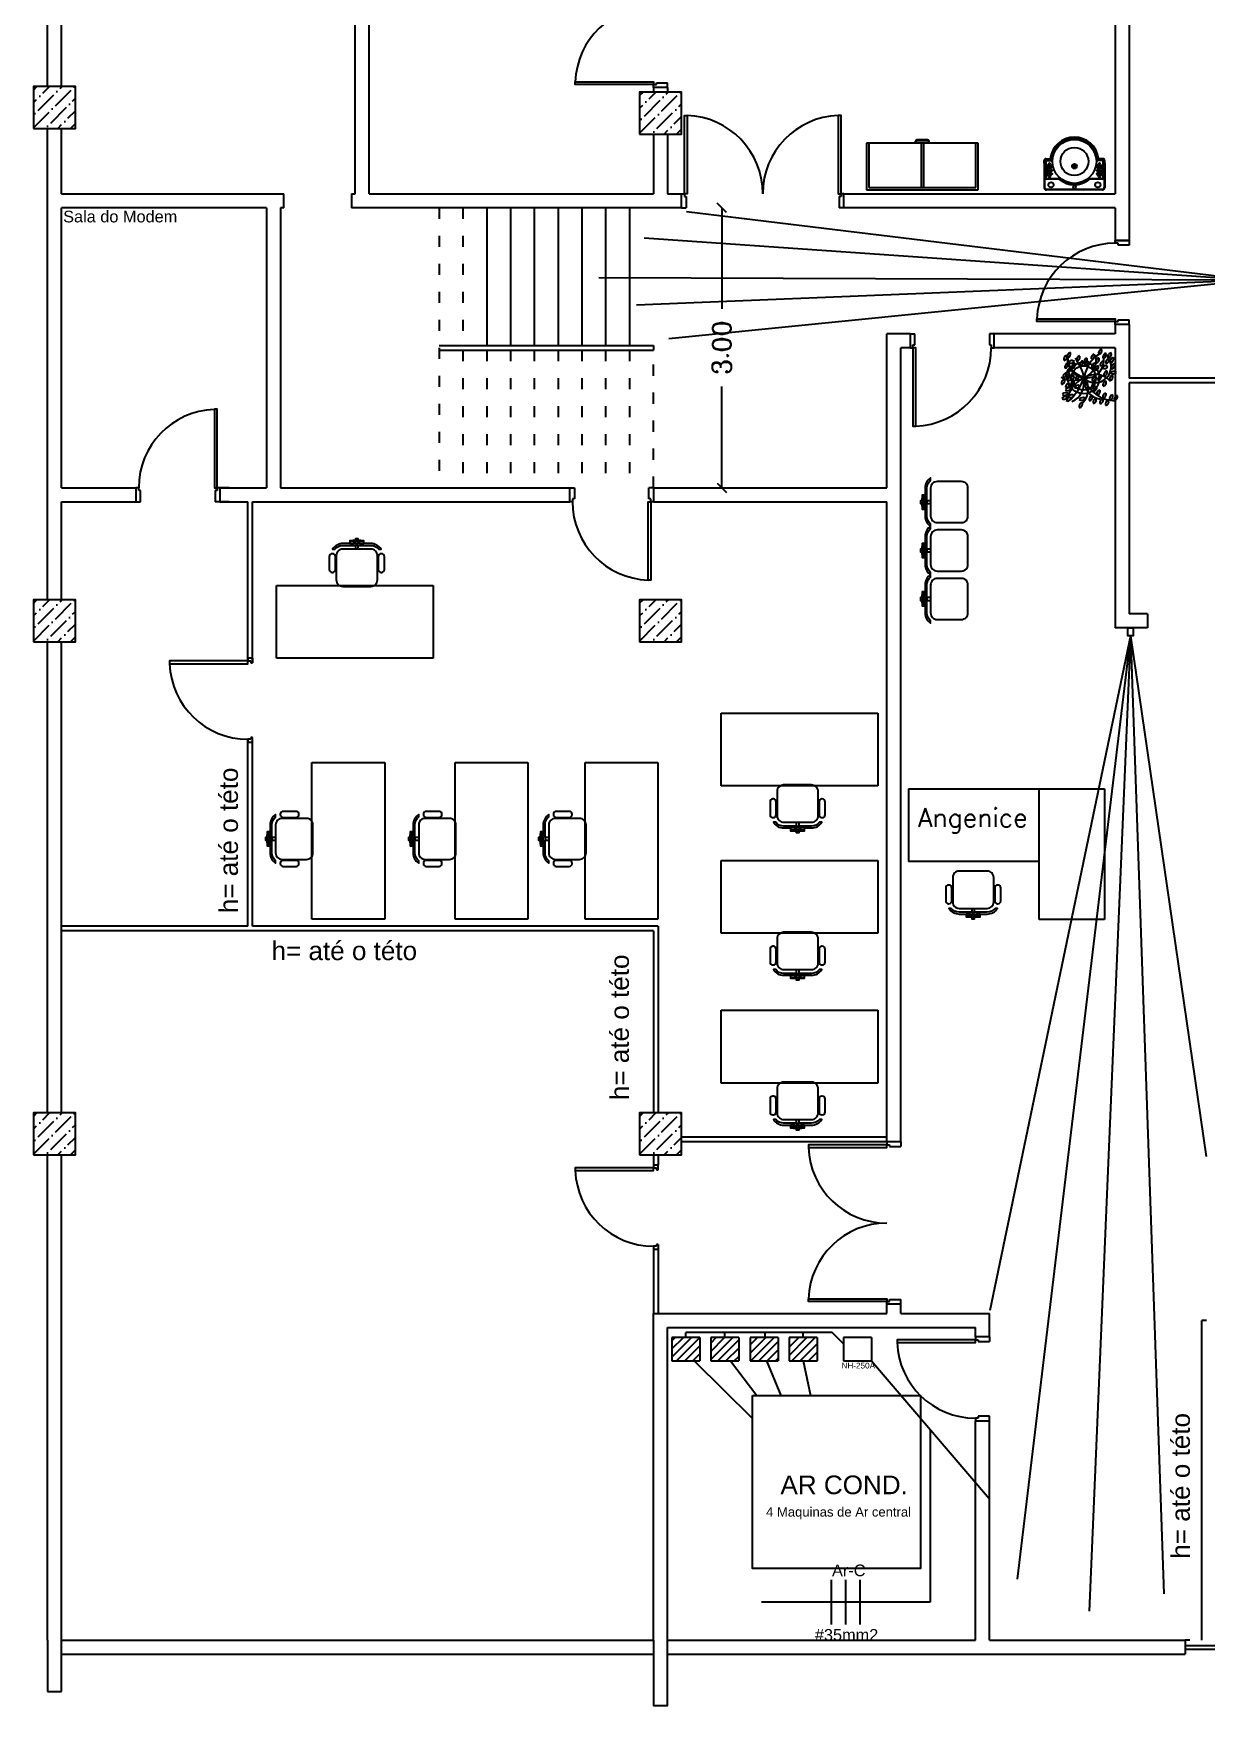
# Model space of a CAD drawing. Extents: x 97.2 to 178.4, y 268.6 to 301.5.
# Drawn here: x 158.03 to 170.61, y 272.59 to 290.51 of the extents above; entities that cross this region are included whole.
import ezdxf

# ---------------------------------------------------------------- set-up
doc = ezdxf.new("R2010")
doc.units = 0
doc.header["$MEASUREMENT"] = 0
doc.linetypes.add('ACAD_ISO03W100', pattern=[30, 12, -18])
doc.layers.get('0').update_dxf_attribs({"linetype": 'CONTINUOUS'})
doc.layers.get('DEFPOINTS').update_dxf_attribs({"linetype": 'CONTINUOUS'})
for name, color, linetype in [('APBAN', 7, 'CONTINUOUS'), ('APBAN-I', 251, 'CONTINUOUS'), ('AR-CENTRAL', 7, 'CONTINUOUS'), ('COTA', 4, 'CONTINUOUS'), ('COTAS', 8, 'CONTINUOUS'), ('DIVISORIA', 1, 'CONTINUOUS'), ('DIVISÓRIA', 1, 'CONTINUOUS'), ('FORMATO', 7, 'CONTINUOUS'), ('JANELA-ESQUADRIAS', 11, 'CONTINUOUS'), ('LOGO5', 5, 'CONTINUOUS'), ('MOBIL', 7, 'CONTINUOUS'), ('MOBIL-I', 251, 'CONTINUOUS'), ('PAREDE', 7, 'CONTINUOUS'), ('PAREDE-ALVENARIA', 7, 'CONTINUOUS'), ('PILAR', 5, 'CONTINUOUS'), ('PISO', 251, 'CONTINUOUS'), ('PISO-NOVO', 8, 'CONTINUOUS'), ('PISOS', 9, 'CONTINUOUS'), ('TEXTO', 8, 'CONTINUOUS'), ('TXTAMBIENTE', 143, 'CONTINUOUS')]:
    doc.layers.add(name, color=color, linetype=linetype)
doc.styles.add('80CL', font='SIMPLEX', dxfattribs={"bigfont": 'SIMP'})
doc.styles.add('ROMANC', font='romanc')
doc.styles.get("Standard").update_dxf_attribs({"font": 'arial.ttf'})
doc.dimstyles.get("Standard").update_dxf_attribs({"dimscale": 0, "dimtxt": 0.12, "dimasz": 0.1, "dimexe": 0.2, "dimexo": 0.2, "dimgap": 0, "dimtad": 0, "dimzin": 5, "dimdsep": 46, "dimtxsty": 'Standard', "dimblk1": 'OBLIQUE', "dimblk2": 'OBLIQUE', "dimsah": 1, "dimcen": 0.1, "dimadec": 0, "dimazin": 0, "dimtfac": 1, "dimtmove": 0, "dimatfit": 3, "dimldrblk": 'OBLIQUE', "dimfxl": 1, "dimtolj": 1, "dimtzin": 1, "dimarcsym": 0})

# ---------------------------------------------------------------- blocks, each defined once
blk = doc.blocks.new('_OBLIQUE')
at = {"color": 0, "linetype": 'ByBlock'}
blk.add_line((-0.5, -0.5), (0.5, 0.5), dxfattribs=at)
blk = doc.blocks.new('*D143')
at = {"color": 0, "linetype": 'ByBlock'}
for p, q in [((238.789, 253.581), (238.789, 252.496)), ((238.789, 250.581), (238.789, 251.667)), ((238.557, 250.581), (238.989, 250.581))]:
    blk.add_line(p, q, dxfattribs=at)
at = {"layer": 'DEFPOINTS', "color": 0, "linetype": 'ByBlock'}
for p in [(238.357, 253.581), (238.357, 250.581), (238.789, 250.581)]:
    blk.add_point(p, dxfattribs=at)
at = {"color": 0, "linetype": 'ByBlock', "xscale": 0.1, "yscale": 0.1, "zscale": 0.1}
for p, rotation in [((238.789, 253.581), 90), ((238.789, 250.581), 270)]:
    blk.add_blockref('_OBLIQUE', p, dxfattribs=dict(at, rotation=rotation))
at = {"color": 0, "linetype": 'ByBlock', "insert": (238.789, 252.081), "char_height": 0.2, "attachment_point": 5, "rotation": 90, "style": 'ROMANC'}
blk.add_mtext('\\A1;3.00', dxfattribs=at)
blk = doc.blocks.new('CAD_SECR')
at = {"layer": 'MOBIL'}
for p, q in [((-0.03, -0.05), (-0.03, -0.03)), ((-0.015, -0.05), (-0.03, -0.05)), ((-0.015, -0.05), (-0.015, -0.03)), ((0.015, -0.05), (0.015, -0.03)), ((0.03, -0.03), (0.015, -0.03)), ((0.03, -0.05), (0.015, -0.05)), ((0.03, -0.05), (0.03, -0.03))]:
    blk.add_line(p, q, dxfattribs=at)
for points in [[(-0.015, -0.11), (-0.15, -0.11, 0.414214), (-0.22, -0.18), (-0.22, -0.44, 0.414214), (-0.15, -0.51), (0.15, -0.51, 0.414214), (0.22, -0.44), (0.22, -0.18, 0.414214), (0.15, -0.11), (0.015, -0.11), (0.015, -0.07), (0.15, -0.07, -0.223888), (0.235, -0.11), (0.26, -0.11, 0.255924), (0.15, -0.05), (0.075, -0.05), (0.075, -0.02), (0.015, -0.015), (0.015, 0), (-0.015, 0), (-0.015, -0.015), (-0.075, -0.02), (-0.075, -0.05), (-0.15, -0.05, 0.255924), (-0.26, -0.11), (-0.235, -0.11, -0.223888), (-0.15, -0.07), (-0.015, -0.07)], [(-0.26, -0.16), (-0.265, -0.16, 0.414214), (-0.295, -0.19), (-0.295, -0.33, 0.414214), (-0.265, -0.36), (-0.26, -0.36, 0.414214), (-0.23, -0.33), (-0.23, -0.19, 0.414214)], [(0.23, -0.19), (0.23, -0.33, 0.414214), (0.26, -0.36), (0.265, -0.36, 0.414214), (0.295, -0.33), (0.295, -0.19, 0.414214), (0.265, -0.16), (0.26, -0.16, 0.414214)]]:
    blk.add_lwpolyline(points, format="xyb", close=True, dxfattribs=at)
blk.add_lwpolyline([(-0.015, -0.03), (-0.03, -0.03)], dxfattribs=at)
at = {"layer": 'MOBIL-I'}
blk.add_line((0.015, -0.015), (-0.015, -0.015), dxfattribs=at)
for points in [[(-0.03, -0.03), (-0.075, -0.03)], [(0.015, -0.03), (-0.015, -0.03)], [(0.075, -0.03), (0.03, -0.03)]]:
    blk.add_lwpolyline(points, dxfattribs=at)
for points in [[(-0.075, -0.05), (-0.03, -0.05, -0.255924)], [(-0.015, -0.05), (0.015, -0.05, -0.255924)], [(0.015, -0.07), (-0.015, -0.07, 0.223888)], [(0.015, -0.11), (-0.015, -0.11, 0.414214)], [(0.03, -0.05), (0.075, -0.05, -0.255924)]]:
    blk.add_lwpolyline(points, format="xyb", dxfattribs=at)
blk = doc.blocks.new('VEGET')
at = {"layer": 'MOBIL-I', "color": 3}
for centre, radius in [((-0.007, -0.002), 0.17), ((-0.007, -0.002), 0.17), ((-0.007, -0.001), 0.13), ((-0.007, -0.001), 0.13), ((-0.005, -0.001), 0.012), ((-0.005, -0.001), 0.012)]:
    blk.add_circle(centre, radius, dxfattribs=at)
for centre, radius, start, end in [((-0.177, 0.196), 0.0447, 107.1376, 191.571), ((-0.222, 0.223), 0.0366, 272.3395, 23.3629), ((-0.145, 0.233), 0.0366, 93.3806, 204.4039), ((0.024, 0.202), 0.205, 176.9672, 261.0002), ((0.026, 0.214), 0.205, 176.9672, 261.0002), ((-0.191, 0.26), 0.0447, 288.1787, 12.6121), ((-0.133, 0.148), 0.0366, 43.8385, 154.8618), ((-0.425, -0.065), 0.425, 8.699, 39.9955), ((-0.045, 0.197), 0.0366, 93.3806, 204.4039), ((-0.077, 0.182), 0.00119, 204.4039, 288.1787), ((-0.091, 0.223), 0.0447, 288.1787, 12.6121), ((-0.013, 0.143), 0.0366, 93.3806, 204.4039), ((-0.059, 0.169), 0.0447, 288.1787, 12.6121), ((-0.078, 0.19), 0.205, 291.0544, 15.0874), ((0.117, 0.119), 0.171, 224.4793, 45.6994), ((0.02, 0.187), 0.19, 262.5928, 7.614), ((0.039, 0.167), 0.0447, 107.1376, 191.571), ((-0.006, 0.194), 0.0366, 272.3395, 23.3629), ((0.328, -0.029), 0.328, 117.331, 172.7136), ((0.119, 0.211), 0.0447, 107.1376, 191.571), ((0.074, 0.238), 0.0366, 272.3395, 23.3629), ((0.161, 0.174), 0.0366, 93.3806, 204.4039), ((0.116, 0.201), 0.0447, 288.1787, 12.6121), ((0.19, 0.268), 0.0366, 93.3806, 204.4039), ((0.144, 0.295), 0.0447, 288.1787, 12.6121), ((0.215, 0.137), 0.0447, 107.1376, 191.571), ((0.17, 0.165), 0.0366, 272.3395, 23.3629), ((0.236, 0.224), 0.0366, 93.3806, 204.4039), ((0.202, 0.179), 0.00119, 23.3629, 107.1376), ((0.19, 0.251), 0.0447, 288.1787, 12.6121), ((0.274, 0.162), 0.0447, 107.1376, 191.571), ((0.228, 0.189), 0.0366, 272.3395, 23.3629), ((0.292, 0.229), 0.0366, 93.3806, 204.4039), ((0.246, 0.255), 0.0447, 288.1787, 12.6121), ((0.261, 0.203), 0.00119, 23.3629, 107.1376), ((0.315, 0.179), 0.0366, 93.3806, 204.4039), ((0.269, 0.206), 0.0447, 288.1787, 12.6121), ((-0.119, 0.231), 0.259, 240.2296, 296.1341), ((-0.184, 0.009), 0.0447, 107.1376, 191.571), ((-0.23, 0.037), 0.0366, 272.3395, 23.3629), ((-0.165, 0.113), 0.0447, 107.1376, 191.571), ((-0.211, 0.14), 0.0366, 272.3395, 23.3629), ((-0.197, 0.051), 0.00119, 23.3629, 107.1376), ((-0.145, -0.004), 0.0447, 107.1376, 191.571), ((-0.19, 0.024), 0.0366, 272.3395, 23.3629), ((-0.141, 0.059), 0.0447, 107.1376, 191.571), ((-0.186, 0.087), 0.0366, 272.3395, 23.3629), ((-0.178, 0.154), 0.00119, 23.3629, 107.1376), ((-0.142, 0.2), 0.0447, 238.6366, 323.07), ((-0.165, 0.163), 0.00119, 154.8618, 238.6366), ((-0.157, 0.038), 0.00119, 23.3629, 107.1376), ((-0.154, 0.101), 0.00119, 23.3629, 107.1376), ((-0.101, -0.019), 0.0447, 107.1376, 191.571), ((-0.147, 0.009), 0.0366, 272.3395, 23.3629), ((-0.09, 0.109), 0.0447, 107.1376, 191.571), ((-0.135, 0.137), 0.0366, 272.3395, 23.3629), ((-0.114, 0.023), 0.00119, 23.3629, 107.1376), ((-0.103, 0.151), 0.00119, 23.3629, 107.1376), ((-0.047, -0.01), 0.0447, 107.1376, 191.571), ((-0.092, 0.018), 0.0366, 272.3395, 23.3629), ((-0.06, 0.032), 0.00119, 23.3629, 107.1376), ((-0.045, 0.128), 0.00119, 204.4039, 288.1787), ((-0.161, -0.122), 0.205, 315.1303, 39.1633), ((0.029, 0.135), 0.0366, 43.8385, 154.8618), ((0.02, 0.187), 0.0447, 238.6366, 323.07), ((-0.003, 0.15), 0.00119, 154.8618, 238.6366), ((0.123, -0.17), 0.205, 40.9195, 124.9525), ((0.117, 0.119), 0.0366, 82.9891, 194.0125), ((0.083, 0.11), 0.00119, 194.0125, 277.7872), ((0.077, 0.153), 0.0447, 277.7872, 2.2207), ((0.085, 0.104), 0.00119, 204.4039, 288.1787), ((0.13, -0.028), 0.0447, 107.1376, 191.571), ((0.085, -0.001), 0.0366, 272.3395, 23.3629), ((0.156, 0.082), 0.0447, 94.8883, 179.3217), ((0.117, 0.119), 0.0366, 260.0902, 11.1135), ((0.118, 0.013), 0.00119, 23.3629, 107.1376), ((0.129, 0.16), 0.00119, 204.4039, 288.1787), ((0.185, -0.024), 0.0447, 94.8883, 179.3217), ((0.146, 0.013), 0.0366, 260.0902, 11.1135), ((0.152, 0.125), 0.00119, 11.1135, 94.8883), ((0.181, 0.02), 0.00119, 11.1135, 94.8883), ((0.227, 0.091), 0.0366, 43.8385, 154.8618), ((0.218, 0.143), 0.0447, 238.6366, 323.07), ((0.195, 0.106), 0.00119, 154.8618, 238.6366), ((0.247, 0.035), 0.0366, 93.3806, 204.4039), ((0.214, 0.02), 0.00119, 204.4039, 288.1787), ((0.201, 0.062), 0.0447, 288.1787, 12.6121), ((0.308, -0.014), 0.0366, 93.3806, 204.4039), ((0.262, 0.013), 0.0447, 288.1787, 12.6121), ((0.283, 0.165), 0.00119, 204.4039, 288.1787), ((0.286, 0.048), 0.00119, 154.8618, 238.6366), ((0.318, 0.032), 0.0366, 43.8385, 154.8618), ((0.308, 0.085), 0.0447, 238.6366, 323.07), ((0.327, 0.111), 0.0366, 93.3806, 204.4039), ((0.295, 0.096), 0.00119, 204.4039, 288.1787), ((0.282, 0.138), 0.0447, 288.1787, 12.6121), ((-0.201, -0.06), 0.0447, 107.1376, 191.571), ((-0.247, -0.033), 0.0366, 272.3395, 23.3629), ((-0.197, -0.204), 0.0447, 60.1046, 144.538), ((-0.208, -0.152), 0.0366, 225.3065, 336.3299), ((-0.214, -0.019), 0.00119, 23.3629, 107.1376), ((-0.167, -0.152), 0.0447, 60.1046, 144.538), ((-0.178, -0.1), 0.0366, 225.3065, 336.3299), ((-0.158, -0.104), 0.0447, 94.8883, 179.3217), ((-0.197, -0.068), 0.0366, 260.0902, 11.1135), ((0.136, -0.298), 0.328, 117.331, 172.7136), ((-0.175, -0.166), 0.00119, 336.3299, 60.1046), ((-0.574, 0.192), 0.601, 311.9854, 341.223), ((-0.162, -0.061), 0.00119, 11.1135, 94.8883), ((-0.146, -0.115), 0.00119, 336.3299, 60.1046), ((-0.099, -0.075), 0.0447, 107.1376, 191.571), ((-0.145, -0.048), 0.0366, 272.3395, 23.3629), ((-0.208, -0.062), 0.205, 291.0544, 15.0874), ((-0.112, -0.034), 0.00119, 23.3629, 107.1376), ((-0.073, -0.125), 0.0447, 60.1046, 144.538), ((-0.084, -0.073), 0.0366, 225.3065, 336.3299), ((-0.052, -0.087), 0.00119, 336.3299, 60.1046), ((0.336, 0.113), 0.359, 198.5602, 269.3964), ((0.203, -0.026), 0.205, 176.9672, 261.0002), ((0.121, -0.102), 0.0447, 107.1376, 191.571), ((0.076, -0.074), 0.0366, 272.3395, 23.3629), ((0.132, -0.136), 0.0366, 82.9891, 194.0125), ((0.097, -0.145), 0.00119, 194.0125, 277.7872), ((0.091, -0.102), 0.0447, 277.7872, 2.2207), ((0.108, -0.06), 0.00119, 23.3629, 107.1376), ((0.171, -0.171), 0.0366, 93.3806, 204.4039), ((0.125, -0.144), 0.0447, 288.1787, 12.6121), ((0.234, -0.203), 0.0366, 93.3806, 204.4039), ((0.243, -0.079), 0.0447, 107.1376, 191.571), ((0.198, -0.052), 0.0366, 272.3395, 23.3629), ((0.189, -0.176), 0.0447, 288.1787, 12.6121), ((0.231, -0.038), 0.00119, 23.3629, 107.1376), ((0.276, -0.029), 0.00119, 204.4039, 288.1787), ((-0.204, -0.245), 0.0447, 60.1046, 144.538), ((-0.215, -0.194), 0.0366, 225.3065, 336.3299), ((-0.182, -0.208), 0.00119, 336.3299, 60.1046), ((-0.133, -0.228), 0.0447, 60.1046, 144.538), ((-0.144, -0.176), 0.0366, 225.3065, 336.3299), ((-0.111, -0.191), 0.00119, 336.3299, 60.1046), ((-0.012, -0.311), 0.0447, 107.1376, 191.571), ((-0.057, -0.283), 0.0366, 272.3395, 23.3629), ((-0.017, -0.257), 0.0447, 60.1046, 144.538), ((-0.028, -0.205), 0.0366, 225.3065, 336.3299), ((-0.025, -0.269), 0.00119, 23.3629, 107.1376), ((0.005, -0.219), 0.00119, 336.3299, 60.1046), ((0.096, -0.235), 0.0447, 107.1376, 191.571), ((0.051, -0.207), 0.0366, 272.3395, 23.3629), ((0.083, -0.193), 0.00119, 23.3629, 107.1376), ((0.138, -0.264), 0.0447, 107.1376, 191.571), ((0.092, -0.237), 0.0366, 272.3395, 23.3629), ((0.125, -0.223), 0.00119, 23.3629, 107.1376), ((0.138, -0.185), 0.00119, 204.4039, 288.1787), ((0.211, -0.267), 0.0447, 107.1376, 191.571), ((0.166, -0.239), 0.0366, 272.3395, 23.3629), ((0.198, -0.225), 0.00119, 23.3629, 107.1376), ((0.202, -0.217), 0.00119, 204.4039, 288.1787), ((0.27, -0.286), 0.0447, 107.1376, 191.571), ((0.225, -0.259), 0.0366, 272.3395, 23.3629), ((0.257, -0.245), 0.00119, 23.3629, 107.1376), ((0.308, -0.22), 0.0366, 93.3806, 204.4039), ((0.276, -0.234), 0.00119, 204.4039, 288.1787), ((0.262, -0.193), 0.0447, 288.1787, 12.6121), ((0.357, -0.229), 0.0366, 93.3806, 204.4039), ((0.324, -0.243), 0.00119, 204.4039, 288.1787), ((0.311, -0.202), 0.0447, 288.1787, 12.6121)]:
    blk.add_arc(centre, radius, start, end, dxfattribs=at)
blk = doc.blocks.new('PORT_080')
at = {"layer": 'JANELA-ESQUADRIAS'}
for p, q in [((0, -0.15), (0, 0)), ((0, 0), (0.03, 0)), ((0.03, 0), (0.03, -0.03)), ((0.87, -0.03), (0.87, 0)), ((0.87, 0), (0.9, 0)), ((0.9, 0), (0.9, -0.15)), ((0, -0.15), (0.05, -0.15)), ((0.03, -0.03), (0.05, -0.03)), ((0.05, -0.03), (0.05, -0.15)), ((0.85, -0.03), (0.87, -0.03)), ((0.85, -0.15), (0.85, -0.03)), ((0.9, -0.15), (0.85, -0.15))]:
    blk.add_line(p, q, dxfattribs=at)
blk.add_lwpolyline([(0.03, 0), (0.03, 0.84), (0.06, 0.84), (0.06, 0)], close=True, dxfattribs=at)
at = {"layer": 'PAREDE-ALVENARIA'}
for p, q in [((0, -0.15), (0, 0)), ((0.9, -0.15), (0.9, 0))]:
    blk.add_line(p, q, dxfattribs=at)
at = {"layer": 'PISOS'}
blk.add_arc((0.03, 0), 0.84, 360, 87.9546, dxfattribs=at)
blk = doc.blocks.new('BNC_BAN3')
at = {"layer": 'APBAN'}
for p, q in [((-0.3, 0), (0.3, 0)), ((-0.325, -0.285), (-0.325, -0.025)), ((0.325, -0.285), (0.325, -0.025)), ((-0.325, -0.285), (-0.325, -0.314)), ((-0.305, -0.334), (-0.263, -0.333)), ((0.305, -0.334), (0.263, -0.333)), ((0.325, -0.285), (0.325, -0.314))]:
    blk.add_line(p, q, dxfattribs=at)
for centre, radius, start, end in [((-0.3, -0.025), 0.025, 90, 180), ((0.3, -0.025), 0.025, 0, 90), ((-0.305, -0.314), 0.02, 180, 270.8384), ((0, -0.305), 0.26, 187.1832, 353.802), ((0.305, -0.314), 0.02, 269.1616, 0)]:
    blk.add_arc(centre, radius, start, end, dxfattribs=at)
at = {"layer": 'APBAN-I'}
for p, q in [((-0.32, -0.314), (-0.32, -0.025)), ((-0.31, -0.314), (-0.31, -0.13)), ((-0.305, -0.309), (-0.305, -0.13)), ((-0.3, -0.005), (0.3, -0.005)), ((-0.295, -0.115), (-0.17, -0.115)), ((-0.295, -0.12), (-0.168, -0.12)), ((0.161, -0.12), (0.295, -0.12)), ((0.163, -0.115), (0.295, -0.115)), ((0.305, -0.309), (0.305, -0.13)), ((0.31, -0.314), (0.31, -0.13)), ((0.32, -0.314), (0.32, -0.025)), ((-0.305, -0.319), (-0.254, -0.318)), ((-0.305, -0.329), (-0.259, -0.328)), ((-0.3, -0.314), (-0.25, -0.313)), ((0.3, -0.314), (0.25, -0.313)), ((0.305, -0.319), (0.254, -0.318)), ((0.305, -0.329), (0.259, -0.328))]:
    blk.add_line(p, q, dxfattribs=at)
for centre, radius in [((-0.292, -0.172), 0.00487), ((-0.28, -0.153), 0.00487), ((-0.251, -0.055), 0.028), ((-0.268, -0.134), 0.00487), ((-0.268, -0.172), 0.00487), ((-0.256, -0.153), 0.00487), ((-0.243, -0.172), 0.00487), ((0, -0.305), 0.235), ((0, -0.305), 0.15), ((0, -0.03), 0.0157), ((0.251, -0.055), 0.028), ((0.243, -0.172), 0.00487), ((0.256, -0.153), 0.00487), ((0.268, -0.134), 0.00487), ((0.268, -0.172), 0.00487), ((0.28, -0.153), 0.00487), ((0.292, -0.172), 0.00487), ((-0.292, -0.209), 0.00487), ((-0.292, -0.247), 0.00487), ((-0.28, -0.19), 0.00487), ((-0.28, -0.228), 0.00487), ((-0.28, -0.266), 0.00487), ((-0.268, -0.209), 0.00487), ((-0.268, -0.247), 0.00487), ((-0.268, -0.284), 0.00487), ((-0.256, -0.19), 0.00487), ((-0.256, -0.228), 0.00487), ((-0.256, -0.266), 0.00487), ((-0.243, -0.209), 0.00487), ((-0.243, -0.247), 0.00487), ((0, -0.254), 0.0252), ((0, -0.254), 0.0152), ((0, -0.254), 0.0102), ((0.243, -0.209), 0.00487), ((0.243, -0.247), 0.00487), ((0.256, -0.19), 0.00487), ((0.256, -0.228), 0.00487), ((0.256, -0.266), 0.00487), ((0.268, -0.209), 0.00487), ((0.268, -0.247), 0.00487), ((0.268, -0.284), 0.00487), ((0.28, -0.19), 0.00487), ((0.28, -0.228), 0.00487), ((0.28, -0.266), 0.00487), ((0.292, -0.209), 0.00487), ((0.292, -0.247), 0.00487)]:
    blk.add_circle(centre, radius, dxfattribs=at)
for centre, radius, start, end in [((-0.3, -0.025), 0.02, 90, 180), ((-0.295, -0.13), 0.015, 90, 180), ((-0.295, -0.13), 0.01, 90, 180), ((-0.17, -0.095), 0.02, 270, 308.9424), ((-0.168, -0.1), 0.02, 270, 309.3231), ((0, -0.305), 0.25, 49.6324, 128.9424), ((0, -0.305), 0.245, 49.2079, 129.3231), ((0.161, -0.118), 0.002, 229.2079, 270), ((0.163, -0.113), 0.002, 229.6324, 270), ((0.295, -0.13), 0.015, 0, 90), ((0.295, -0.13), 0.01, 0, 90), ((0.3, -0.025), 0.02, 0, 90), ((-0.305, -0.314), 0.015, 180, 270.8384), ((-0.305, -0.314), 0.005, 180, 270.8384), ((-0.3, -0.309), 0.005, 180, 270.8384), ((-0.263, -0.338), 0.005, 7.1832, 90.8384), ((-0.258, -0.333), 0.005, 6.198, 90.8384), ((-0.254, -0.323), 0.005, 4.0499, 90.8384), ((0, -0.305), 0.255, 186.198, 354.7969), ((0, -0.305), 0.255, 185.2031, 185.2448), ((-0.25, -0.318), 0.005, 2.967, 90.8384), ((0, -0.305), 0.25, 184.0499, 355.8294), ((0, -0.305), 0.245, 182.967, 356.9018), ((0.25, -0.318), 0.005, 89.1616, 177.033), ((0.254, -0.323), 0.005, 89.1616, 175.9501), ((0, -0.305), 0.255, 354.7552, 354.7969), ((0.258, -0.333), 0.005, 89.1616, 173.802), ((0.263, -0.338), 0.005, 89.1616, 172.8168), ((0.3, -0.309), 0.005, 269.1616, 0), ((0.305, -0.314), 0.015, 269.1616, 0), ((0.305, -0.314), 0.005, 269.1616, 0)]:
    blk.add_arc(centre, radius, start, end, dxfattribs=at)
blk = doc.blocks.new('ARMÁRIO')
at = {"layer": 'MOBIL'}
for p, q in [((0, 0), (0, -0.5)), ((1.2, 0), (0, 0)), ((1.2, -0.5), (1.2, 0)), ((0, -0.5), (1.2, -0.5)), ((0.545, -0.535), (0.655, -0.535))]:
    blk.add_line(p, q, dxfattribs=at)
at = {"layer": 'MOBIL-I'}
for p, q in [((1.175, -0.025), (0.025, -0.025)), ((0.025, -0.025), (0.025, -0.5)), ((0.588, -0.5), (0.588, -0.025)), ((0.613, -0.5), (0.613, -0.025)), ((1.175, -0.5), (1.175, -0.025)), ((0.545, -0.526), (0.655, -0.526))]:
    blk.add_line(p, q, dxfattribs=at)
for centre, start, end in [((0.545, -0.511), 180, 270), ((0.655, -0.511), 270, 0)]:
    blk.add_arc(centre, 0.015, start, end, dxfattribs=at)
at = {"layer": 'PAREDE'}
for p, q in [((0.525, -0.5), (0.525, -0.515)), ((0.675, -0.5), (0.675, -0.515))]:
    blk.add_line(p, q, dxfattribs=at)
for centre, start, end in [((0.545, -0.515), 180, 270), ((0.655, -0.515), 270, 0)]:
    blk.add_arc(centre, 0.02, start, end, dxfattribs=at)
blk = doc.blocks.new('A$C3BE83D3F')
at = {"layer": 'MOBIL-I'}
for p, q in [((0, 0), (0, 1.68)), ((0, 1.68), (0.78, 1.68)), ((0.78, 1.68), (0.78, 0)), ((0.78, 0), (0, 0))]:
    blk.add_line(p, q, dxfattribs=at)
at = {"layer": 'MOBIL-I', "rotation": 269.9999999999999}
blk.add_blockref('CAD_SECR', (1.28, 0.819), dxfattribs=at)
blk = doc.blocks.new('A$C6A08318C')
at = {"layer": 'AR-CENTRAL', "linetype": 'Continuous'}
h = blk.add_hatch(dxfattribs=at)
h.set_pattern_fill('ANSI31', color=256, scale=0.5, style=0)
h.set_pattern_definition([(45, (-192.1349, -271.43204), (-0.044194174, 0.044194174), [])])
h.paths.add_polyline_path([(7.146, 3.694), (7.146, 3.944), (6.846, 3.944), (6.846, 3.694)])
h.paths.add_polyline_path([(7.562, 3.944), (7.262, 3.944), (7.262, 3.694), (7.562, 3.694)])
h.paths.add_polyline_path([(7.986, 3.694), (7.986, 3.944), (7.686, 3.944), (7.686, 3.694)])
h.paths.add_polyline_path([(8.402, 3.694), (8.402, 3.944), (8.102, 3.944), (8.102, 3.694)])
at = {"layer": 'PILAR'}
h = blk.add_hatch(dxfattribs=at)
h.set_pattern_fill('ANSI36', color=256, scale=0.03, angle=360, style=0)
h.set_pattern_definition([(45, (-136.90419, -270.80545), (0.05051394, 0.185217782), [0.238125, -0.047625, 0, -0.047625])])
h.paths.add_polyline_path([(0, 17.35), (0, 16.9), (0.45, 16.9), (0.45, 17.35)])
h = blk.add_hatch(dxfattribs=at)
h.set_pattern_fill('ANSI36', color=256, scale=0.03, angle=360, style=0)
h.set_pattern_definition([(45, (-130.40419, -270.86516), (0.05051394, 0.185217782), [0.238125, -0.047625, 0, -0.047625])])
h.paths.add_polyline_path([(6.5, 17.29), (6.5, 16.84), (6.95, 16.84), (6.95, 17.29)])
h = blk.add_hatch(dxfattribs=at)
h.set_pattern_fill('ANSI36', color=256, scale=0.03, angle=360, style=0)
h.set_pattern_definition([(45, (-136.90419, -276.30545), (0.05051394, 0.185217782), [0.238125, -0.047625, 0, -0.047625])])
h.paths.add_polyline_path([(0, 11.85), (0, 11.4), (0.45, 11.4), (0.45, 11.85)])
h = blk.add_hatch(dxfattribs=at)
h.set_pattern_fill('ANSI36', color=256, scale=0.03, angle=360, style=0)
h.set_pattern_definition([(45, (-130.40419, -276.30545), (0.05051394, 0.185217782), [0.238125, -0.047625, 0, -0.047625])])
h.paths.add_polyline_path([(6.5, 11.85), (6.5, 11.4), (6.95, 11.4), (6.95, 11.85)])
h = blk.add_hatch(dxfattribs=at)
h.set_pattern_fill('ANSI36', color=256, scale=0.03, angle=360, style=0)
h.set_pattern_definition([(45, (-136.90419, -281.80545), (0.05051394, 0.185217782), [0.238125, -0.047625, 0, -0.047625])])
h.paths.add_polyline_path([(0, 6.35), (0, 5.9), (0.45, 5.9), (0.45, 6.35)])
h = blk.add_hatch(dxfattribs=at)
h.set_pattern_fill('ANSI36', color=256, scale=0.03, angle=360, style=0)
h.set_pattern_definition([(45, (-130.40419, -281.80545), (0.05051394, 0.185217782), [0.238125, -0.047625, 0, -0.047625])])
h.paths.add_polyline_path([(6.5, 6.35), (6.5, 5.9), (6.95, 5.9), (6.95, 6.35)])
at = {"layer": 'AR-CENTRAL'}
for p, q in [((7.146, 3.944), (6.846, 3.944)), ((6.846, 3.944), (6.846, 3.694)), ((7.146, 3.944), (7.146, 3.694)), ((7.262, 3.944), (7.262, 3.694)), ((7.562, 3.944), (7.262, 3.944)), ((7.562, 3.944), (7.562, 3.694)), ((7.686, 3.944), (7.686, 3.694)), ((7.986, 3.944), (7.686, 3.944)), ((7.986, 3.944), (7.986, 3.694)), ((8.402, 3.944), (8.102, 3.944)), ((8.102, 3.944), (8.102, 3.694)), ((8.402, 3.944), (8.402, 3.694)), ((8.685, 3.944), (8.685, 3.694)), ((8.985, 3.944), (8.685, 3.944)), ((8.985, 3.944), (8.985, 3.694)), ((6.846, 3.694), (7.146, 3.694)), ((7.262, 3.694), (7.562, 3.694)), ((7.686, 3.694), (7.986, 3.694)), ((8.102, 3.694), (8.402, 3.694)), ((8.685, 3.694), (8.985, 3.694)), ((8.985, 3.694), (10.25, 2.214)), ((9.617, 2.954), (9.617, 1.109)), ((9.617, 1.109), (7.805, 1.109))]:
    blk.add_line(p, q, dxfattribs=at)
at = {"layer": 'AR-CENTRAL', "linetype": 'Continuous'}
for p, q in [((8.563, 3.999), (6.996, 3.999)), ((6.996, 3.944), (6.996, 3.999)), ((7.412, 3.944), (7.412, 3.999)), ((7.846, 3.944), (7.846, 3.999)), ((8.252, 3.944), (8.252, 3.999)), ((8.685, 3.877), (8.563, 3.999)), ((7.084, 3.694), (7.711, 3.077)), ((7.473, 3.694), (7.755, 3.322)), ((7.86, 3.694), (8.014, 3.322)), ((8.254, 3.694), (8.331, 3.322)), ((8.559, 0.87), (8.559, 1.348)), ((8.711, 0.87), (8.711, 1.348)), ((8.864, 0.87), (8.864, 1.348))]:
    blk.add_line(p, q, dxfattribs=at)
blk.add_lwpolyline([(7.711, 3.322), (9.51, 3.322), (9.51, 1.467), (7.711, 1.467)], close=True, dxfattribs=at)
at = {"layer": 'DIVISORIA'}
for p, q in [((13.15, 14.224), (11.75, 14.224)), ((13.15, 14.174), (11.75, 14.174)), ((2.3, 11.164), (2.3, 12.9)), ((2.35, 11.174), (2.35, 12.9)), ((2.3, 8.35), (2.3, 10.354)), ((2.35, 8.35), (2.35, 10.374)), ((2.3, 8.35), (0.3, 8.35)), ((6.65, 8.3), (0.3, 8.3)), ((6.7, 8.35), (2.35, 8.35)), ((6.65, 8.3), (6.65, 6.35)), ((6.7, 8.35), (6.7, 6.35)), ((9.15, 6.09), (6.95, 6.09)), ((9.15, 6.04), (6.95, 6.04)), ((6.65, 4.892), (6.65, 4.2)), ((6.7, 4.892), (6.7, 4.2)), ((12.529, 0.7), (12.529, 4.126)), ((12.579, 4.126), (12.529, 4.126)), ((12.4, 0.7), (12.35, 0.7))]:
    blk.add_line(p, q, dxfattribs=at)
at = {"layer": 'DIVISÓRIA'}
for p, q in [((6.65, 5.9), (6.65, 5.792)), ((6.7, 5.9), (6.7, 5.792))]:
    blk.add_line(p, q, dxfattribs=at)
at = {"layer": 'FORMATO'}
for p, q in [((12.35, 0.7), (12.35, 0.55)), ((12.35, 0.645), (13.15, 0.645)), ((12.35, 0.605), (13.15, 0.605))]:
    blk.add_line(p, q, dxfattribs=at)
at = {"layer": 'JANELA-ESQUADRIAS'}
for p, q in [((6.68, 17.369), (6.68, 17.389)), ((6.68, 17.389), (6.8, 17.389)), ((6.8, 17.339), (6.8, 17.389)), ((6.65, 17.369), (6.68, 17.369)), ((6.65, 17.339), (6.65, 17.369)), ((6.8, 17.339), (6.65, 17.339)), ((6.95, 16.05), (6.95, 16.2)), ((6.95, 16.2), (6.98, 16.2)), ((6.98, 16.2), (6.98, 16.17)), ((6.98, 16.17), (7, 16.17)), ((7, 16.17), (7, 16.05)), ((8.66, 16.17), (8.64, 16.17)), ((8.64, 16.17), (8.64, 16.05)), ((8.66, 16.2), (8.66, 16.17)), ((8.69, 16.2), (8.66, 16.2)), ((8.69, 16.05), (8.69, 16.2)), ((6.95, 16.05), (7, 16.05)), ((8.69, 16.05), (8.64, 16.05)), ((9.4, 14.7), (9.45, 14.7)), ((9.4, 14.7), (9.4, 14.55)), ((9.45, 14.58), (9.45, 14.7)), ((10.3, 14.7), (10.25, 14.7)), ((10.25, 14.7), (10.25, 14.58)), ((10.3, 14.55), (10.3, 14.7)), ((9.4, 14.55), (9.43, 14.55)), ((9.43, 14.58), (9.45, 14.58)), ((9.43, 14.55), (9.43, 14.58)), ((10.25, 14.58), (10.27, 14.58)), ((10.27, 14.58), (10.27, 14.55)), ((10.27, 14.55), (10.3, 14.55)), ((1.1, 13.05), (1.1, 12.9)), ((1.13, 13.05), (1.1, 13.05)), ((1.13, 13.02), (1.13, 13.05)), ((1.15, 13.02), (1.13, 13.02)), ((1.15, 12.9), (1.15, 13.02)), ((1.97, 13.02), (1.95, 13.02)), ((1.95, 13.02), (1.95, 12.9)), ((1.97, 13.05), (1.97, 13.02)), ((2, 13.05), (1.97, 13.05)), ((2, 13.05), (2, 12.9)), ((5.75, 13.05), (5.8, 13.05)), ((5.75, 12.9), (5.75, 13.05)), ((5.8, 12.93), (5.78, 12.93)), ((5.78, 12.93), (5.78, 12.9)), ((5.8, 13.05), (5.8, 12.93)), ((6.6, 12.93), (6.6, 13.05)), ((6.65, 13.05), (6.6, 13.05)), ((6.62, 12.93), (6.6, 12.93)), ((6.62, 12.9), (6.62, 12.93)), ((6.65, 13.05), (6.65, 12.9)), ((1.1, 12.9), (1.15, 12.9)), ((2, 12.9), (1.95, 12.9)), ((5.78, 12.9), (5.75, 12.9)), ((6.65, 12.9), (6.62, 12.9)), ((2.3, 11.224), (2.3, 11.194)), ((2.35, 11.224), (2.3, 11.224)), ((2.3, 11.194), (2.33, 11.194)), ((2.33, 11.194), (2.33, 11.174)), ((2.33, 11.174), (2.35, 11.174)), ((2.35, 11.224), (2.35, 11.174)), ((2.33, 10.354), (2.3, 10.354)), ((2.3, 10.354), (2.3, 10.324)), ((2.3, 10.324), (2.35, 10.324)), ((2.33, 10.374), (2.33, 10.354)), ((2.35, 10.374), (2.33, 10.374)), ((2.35, 10.324), (2.35, 10.374)), ((9.3, 6.04), (9.15, 6.04)), ((9.15, 6.04), (9.15, 6.01)), ((9.15, 6.01), (9.18, 6.01)), ((9.18, 6.01), (9.18, 5.99)), ((9.18, 5.99), (9.3, 5.99)), ((9.3, 6.04), (9.3, 5.99)), ((6.65, 5.792), (6.65, 5.762)), ((6.7, 5.792), (6.65, 5.792)), ((6.65, 5.762), (6.68, 5.762)), ((6.68, 5.762), (6.68, 5.742)), ((6.68, 5.742), (6.7, 5.742)), ((6.7, 5.742), (6.7, 5.792)), ((6.65, 4.922), (6.65, 4.892)), ((6.68, 4.922), (6.65, 4.922)), ((6.65, 4.892), (6.7, 4.892)), ((6.7, 4.942), (6.68, 4.942)), ((6.68, 4.942), (6.68, 4.922)), ((6.7, 4.942), (6.7, 4.892)), ((9.15, 4.33), (9.18, 4.33)), ((9.15, 4.3), (9.15, 4.33)), ((9.18, 4.33), (9.18, 4.35)), ((9.18, 4.35), (9.3, 4.35)), ((9.3, 4.3), (9.3, 4.35)), ((9.3, 4.3), (9.15, 4.3)), ((10.1, 3.95), (10.1, 3.92)), ((10.25, 3.95), (10.1, 3.95)), ((10.25, 3.95), (10.25, 3.9)), ((10.1, 3.92), (10.13, 3.92)), ((10.13, 3.92), (10.13, 3.9)), ((10.13, 3.9), (10.25, 3.9)), ((10.13, 3.08), (10.1, 3.08)), ((10.1, 3.08), (10.1, 3.05)), ((10.1, 3.05), (10.25, 3.05)), ((10.13, 3.1), (10.13, 3.08)), ((10.25, 3.1), (10.13, 3.1)), ((10.25, 3.05), (10.25, 3.1))]:
    blk.add_line(p, q, dxfattribs=at)
for points in [[(6.65, 17.369), (5.81, 17.369), (5.81, 17.399), (6.65, 17.399)], [(6.98, 16.2), (6.98, 17.04), (7.01, 17.04), (7.01, 16.2)], [(8.66, 16.2), (8.66, 17.04), (8.63, 17.04), (8.63, 16.2)], [(9.43, 14.55), (9.43, 13.71), (9.46, 13.71), (9.46, 14.55)], [(1.97, 13.05), (1.97, 13.89), (1.94, 13.89), (1.94, 13.05)], [(6.62, 12.9), (6.62, 12.06), (6.59, 12.06), (6.59, 12.9)], [(2.3, 11.194), (1.46, 11.194), (1.46, 11.164), (2.3, 11.164)], [(9.15, 6.01), (8.31, 6.01), (8.31, 5.98), (9.15, 5.98)], [(6.65, 5.762), (5.81, 5.762), (5.81, 5.732), (6.65, 5.732)], [(9.15, 4.33), (8.31, 4.33), (8.31, 4.36), (9.15, 4.36)], [(10.1, 3.92), (9.26, 3.92), (9.26, 3.89), (10.1, 3.89)]]:
    blk.add_lwpolyline(points, close=True, dxfattribs=at)
at = {"layer": 'MOBIL'}
for p, q in [((9.56, 12.926), (9.54, 12.926)), ((9.54, 12.926), (9.54, 12.911)), ((9.56, 12.911), (9.54, 12.911)), ((9.56, 12.926), (9.56, 12.911)), ((9.56, 12.881), (9.54, 12.881)), ((9.56, 12.866), (9.54, 12.866)), ((9.56, 12.881), (9.56, 12.866)), ((9.56, 12.407), (9.54, 12.407)), ((9.54, 12.407), (9.54, 12.392)), ((9.56, 12.392), (9.54, 12.392)), ((9.56, 12.407), (9.56, 12.392)), ((9.56, 12.362), (9.54, 12.362)), ((9.56, 12.347), (9.54, 12.347)), ((9.56, 12.362), (9.56, 12.347)), ((9.56, 11.888), (9.54, 11.888)), ((9.54, 11.888), (9.54, 11.873)), ((9.56, 11.873), (9.54, 11.873)), ((9.56, 11.843), (9.54, 11.843)), ((9.56, 11.828), (9.54, 11.828)), ((9.56, 11.888), (9.56, 11.873)), ((9.56, 11.843), (9.56, 11.828))]:
    blk.add_line(p, q, dxfattribs=at)
for points in [[(9.62, 12.881), (9.62, 12.746, 0.414214), (9.69, 12.676), (9.95, 12.676, 0.414214), (10.02, 12.746), (10.02, 13.046, 0.414214), (9.95, 13.116), (9.69, 13.116, 0.414214), (9.62, 13.046), (9.62, 12.911), (9.58, 12.911), (9.58, 13.046, -0.223888), (9.62, 13.131), (9.62, 13.156, 0.255924), (9.56, 13.046), (9.56, 12.971), (9.53, 12.971), (9.525, 12.911), (9.51, 12.911), (9.51, 12.881), (9.525, 12.881), (9.53, 12.821), (9.56, 12.821), (9.56, 12.746, 0.255924), (9.62, 12.637), (9.62, 12.661, -0.223888), (9.58, 12.746), (9.58, 12.881)], [(9.62, 12.362), (9.62, 12.227, 0.414214), (9.69, 12.157), (9.95, 12.157, 0.414214), (10.02, 12.227), (10.02, 12.527, 0.414214), (9.95, 12.597), (9.69, 12.597, 0.414214), (9.62, 12.527), (9.62, 12.392), (9.58, 12.392), (9.58, 12.527, -0.223888), (9.62, 12.612), (9.62, 12.637, 0.255924), (9.56, 12.527), (9.56, 12.452), (9.53, 12.452), (9.525, 12.392), (9.51, 12.392), (9.51, 12.362), (9.525, 12.362), (9.53, 12.302), (9.56, 12.302), (9.56, 12.227, 0.255924), (9.62, 12.118), (9.62, 12.142, -0.223888), (9.58, 12.227), (9.58, 12.362)], [(9.62, 11.843), (9.62, 11.708, 0.414214), (9.69, 11.638), (9.95, 11.638, 0.414214), (10.02, 11.708), (10.02, 12.008, 0.414214), (9.95, 12.078), (9.69, 12.078, 0.414214), (9.62, 12.008), (9.62, 11.873), (9.58, 11.873), (9.58, 12.008, -0.223888), (9.62, 12.093), (9.62, 12.118, 0.255924), (9.56, 12.008), (9.56, 11.933), (9.53, 11.933), (9.525, 11.873), (9.51, 11.873), (9.51, 11.843), (9.525, 11.843), (9.53, 11.783), (9.56, 11.783), (9.56, 11.708, 0.255924), (9.62, 11.598), (9.62, 11.623, -0.223888), (9.58, 11.708), (9.58, 11.843)]]:
    blk.add_lwpolyline(points, format="xyb", close=True, dxfattribs=at)
for points in [[(9.54, 12.881), (9.54, 12.866)], [(9.54, 12.362), (9.54, 12.347)], [(9.54, 11.843), (9.54, 11.828)]]:
    blk.add_lwpolyline(points, dxfattribs=at)
at = {"layer": 'MOBIL-I'}
for p, q in [((9.525, 12.911), (9.525, 12.881)), ((9.525, 12.392), (9.525, 12.362)), ((9.525, 11.873), (9.525, 11.843)), ((9.383, 9.823), (11.483, 9.823)), ((9.383, 9.823), (9.383, 9.043)), ((10.783, 8.423), (10.783, 9.823)), ((11.483, 9.823), (11.483, 8.423)), ((10.783, 9.043), (9.383, 9.043)), ((11.483, 8.423), (10.783, 8.423))]:
    blk.add_line(p, q, dxfattribs=at)
for points in [[(9.54, 12.971), (9.54, 12.926)], [(9.54, 12.911), (9.54, 12.881)], [(9.54, 12.866), (9.54, 12.821)], [(9.54, 12.452), (9.54, 12.407)], [(9.54, 12.392), (9.54, 12.362)], [(9.54, 12.347), (9.54, 12.302)], [(9.54, 11.933), (9.54, 11.888)], [(9.54, 11.873), (9.54, 11.843)], [(9.54, 11.828), (9.54, 11.783)]]:
    blk.add_lwpolyline(points, dxfattribs=at)
for points in [[(9.56, 12.926), (9.56, 12.971, -0.255924)], [(9.56, 12.881), (9.56, 12.911, -0.255924)], [(9.58, 12.911), (9.58, 12.881, 0.223888)], [(9.62, 12.911), (9.62, 12.881, 0.414214)], [(9.56, 12.821), (9.56, 12.866, -0.255924)], [(9.56, 12.407), (9.56, 12.452, -0.255924)], [(9.56, 12.362), (9.56, 12.392, -0.255924)], [(9.58, 12.392), (9.58, 12.362, 0.223888)], [(9.62, 12.392), (9.62, 12.362, 0.414214)], [(9.56, 12.302), (9.56, 12.347, -0.255924)], [(9.56, 11.888), (9.56, 11.933, -0.255924)], [(9.56, 11.843), (9.56, 11.873, -0.255924)], [(9.56, 11.783), (9.56, 11.828, -0.255924)], [(9.58, 11.873), (9.58, 11.843, 0.223888)], [(9.62, 11.873), (9.62, 11.843, 0.414214)]]:
    blk.add_lwpolyline(points, format="xyb", dxfattribs=at)
at = {"layer": 'PAREDE-ALVENARIA'}
for p, q in [((0.15, 17.35), (0.15, 22.4)), ((0.3, 17.35), (0.3, 22.4)), ((3.45, 16.2), (3.45, 22.55)), ((11.6, 22.55), (11.6, 16.877)), ((11.75, 20.932), (11.75, 16.877)), ((3.6, 16.2), (3.6, 19.09)), ((6.65, 17.339), (6.65, 17.29)), ((6.8, 17.339), (6.8, 17.29)), ((0.15, 11.85), (0.15, 16.9)), ((0.3, 16.2), (0.3, 16.9)), ((11.6, 16.877), (11.6, 16.2)), ((11.75, 16.877), (11.75, 15.7)), ((6.65, 16.84), (6.65, 16.2)), ((6.8, 16.84), (6.8, 16.2)), ((0.3, 16.2), (2.685, 16.2)), ((3.41, 16.2), (3.45, 16.2)), ((3.6, 16.2), (6.65, 16.2)), ((6.8, 16.2), (6.95, 16.2)), ((8.69, 16.2), (11.6, 16.2)), ((0.3, 13.05), (0.3, 16.05)), ((2.5, 16.05), (0.3, 16.05)), ((2.5, 16.05), (2.5, 13.05)), ((2.65, 16.05), (2.65, 13.05)), ((2.685, 16.05), (2.65, 16.05)), ((6.95, 16.05), (3.41, 16.05)), ((11.6, 16.05), (8.69, 16.05)), ((11.6, 16.05), (11.6, 15.7)), ((9.15, 13.05), (9.15, 14.7)), ((9.4, 14.7), (9.15, 14.7)), ((11.6, 14.7), (10.3, 14.7)), ((11.6, 14.8), (11.6, 14.7)), ((11.75, 14.8), (11.75, 14.224)), ((4.35, 14.575), (6.65, 14.575)), ((4.35, 14.525), (6.65, 14.525)), ((6.65, 14.575), (6.65, 14.525)), ((9.3, 6.04), (9.3, 14.55)), ((9.4, 14.55), (9.3, 14.55)), ((11.6, 14.55), (10.3, 14.55)), ((11.6, 14.55), (11.6, 11.55)), ((11.75, 14.174), (11.75, 11.7)), ((0.3, 13.05), (1.1, 13.05)), ((2.1, 13.05), (2, 13.05)), ((2, 13.05), (2.5, 13.05)), ((2.65, 13.05), (5.75, 13.05)), ((6.65, 13.05), (9.15, 13.05)), ((0.3, 11.85), (0.3, 12.9)), ((0.3, 12.9), (1.1, 12.9)), ((2, 12.9), (2.3, 12.9)), ((2.1, 12.9), (2, 12.9)), ((2.3, 11.85), (2.3, 12.9)), ((2.35, 12.9), (5.75, 12.9)), ((6.65, 12.9), (9.15, 12.9)), ((9.15, 6.04), (9.15, 12.9)), ((11.945, 11.7), (11.75, 11.7)), ((11.945, 11.7), (11.945, 11.55)), ((11.945, 11.55), (11.6, 11.55)), ((0.15, 6.35), (0.15, 11.4)), ((0.3, 6.35), (0.3, 11.4)), ((0.15, 0.7), (0.15, 5.9)), ((0.15, 0.7), (0.15, 5.9)), ((0.3, 0.7), (0.3, 5.9)), ((6.65, 0.7), (6.65, 4.2)), ((6.65, 4.2), (9.15, 4.2)), ((9.15, 4.2), (9.15, 4.3)), ((9.3, 4.2), (9.3, 4.3)), ((9.3, 4.2), (10.25, 4.2)), ((10.25, 3.95), (10.25, 4.2)), ((6.8, 0.7), (6.8, 4.05)), ((6.8, 4.05), (10.1, 4.05)), ((10.1, 3.95), (10.1, 4.05)), ((10.1, 0.7), (10.1, 3.05)), ((10.25, 0.7), (10.25, 3.05)), ((0.3, 0.7), (6.65, 0.7)), ((0.3, 0.55), (6.65, 0.55)), ((6.8, 0.7), (10.1, 0.7)), ((6.8, 0.55), (12.35, 0.55)), ((10.25, 0.7), (12.35, 0.7)), ((0.15, 0.15), (0.3, 0.15))]:
    blk.add_line(p, q, dxfattribs=at)
at = {"layer": 'PAREDE-ALVENARIA', "linetype": 'Continuous'}
for points in [[(2.685, 16.05), (2.685, 16.2)], [(3.41, 16.2), (3.41, 16.05)]]:
    blk.add_lwpolyline(points, dxfattribs=at)
at = {"layer": 'PAREDE-ALVENARIA'}
for points in [[(0.15, 0.7), (0.15, 0.15)], [(0.3, 0.15), (0.3, 0.7)], [(6.65, 0.7), (6.65, 0), (6.8, 0), (6.8, 0.7)]]:
    blk.add_lwpolyline(points, dxfattribs=at)
at = {"layer": 'PILAR'}
for points in [[(0, 16.9), (0.45, 16.9), (0.45, 17.35), (0, 17.35)], [(6.5, 16.84), (6.95, 16.84), (6.95, 17.29), (6.5, 17.29)], [(0, 11.4), (0.45, 11.4), (0.45, 11.85), (0, 11.85)], [(6.5, 11.4), (6.95, 11.4), (6.95, 11.85), (6.5, 11.85)], [(0, 5.9), (0.45, 5.9), (0.45, 6.35), (0, 6.35)], [(6.5, 5.9), (6.95, 5.9), (6.95, 6.35), (6.5, 6.35)]]:
    blk.add_lwpolyline(points, close=True, dxfattribs=at)
at = {"layer": 'PISO', "linetype": 'ACAD_ISO03W100', "ltscale": 0.01}
for p, q in [((4.35, 16.05), (4.35, 13.05)), ((4.605, 16.05), (4.605, 14.575)), ((4.605, 14.525), (4.605, 13.05)), ((4.86, 14.525), (4.86, 13.05)), ((5.115, 14.525), (5.115, 13.05)), ((5.37, 14.525), (5.37, 13.05)), ((5.625, 14.525), (5.625, 13.05)), ((5.88, 14.525), (5.88, 13.05)), ((6.135, 14.525), (6.135, 13.05)), ((6.39, 14.525), (6.39, 13.05)), ((6.65, 13.05), (6.65, 14.425))]:
    blk.add_line(p, q, dxfattribs=at)
at = {"layer": 'PISO'}
for p, q in [((4.86, 16.05), (4.86, 14.575)), ((5.115, 16.05), (5.115, 14.575)), ((5.37, 16.05), (5.37, 14.575)), ((5.625, 16.05), (5.625, 14.575)), ((5.88, 16.05), (5.88, 14.575)), ((6.135, 16.05), (6.135, 14.575)), ((6.39, 16.05), (6.39, 14.575))]:
    blk.add_line(p, q, dxfattribs=at)
at = {"layer": 'PISOS'}
for centre, start, end in [((6.65, 17.369), 90, 177.9546), ((6.98, 16.2), 360, 87.9546), ((8.66, 16.2), 92.0454, 180), ((9.43, 14.55), 272.0454, 0), ((1.97, 13.05), 92.0454, 180), ((6.62, 12.9), 180, 267.9546), ((2.3, 11.194), 182.0454, 270), ((9.15, 6.01), 182.0454, 270), ((6.65, 5.762), 182.0454, 270), ((9.15, 4.33), 90, 177.9546), ((10.1, 3.92), 182.0454, 270)]:
    blk.add_arc(centre, 0.84, start, end, dxfattribs=at)
at = {"layer": 'COTA'}
blk.add_blockref('VEGET', (11.268, 14.228), dxfattribs=at)
for p, rotation in [((4.287, 11.222), 89.99999999999999), ((7.375, 10.635), 270), ((3.767, 10.106), 180), ((5.301, 10.106), 180), ((6.696, 10.106), 180), ((7.375, 9.056), 270), ((7.375, 7.45), 270)]:
    blk.add_blockref('A$C3BE83D3F', p, dxfattribs=dict(at, rotation=rotation))
at = {"layer": 'LOGO5'}
for name, p, rotation in [('ARMÁRIO', (10.131, 16.241), 180), ('BNC_BAN3', (11.162, 16.241), 180), ('PORT_080', (11.6, 14.8), 90)]:
    blk.add_blockref(name, p, dxfattribs=dict(at, rotation=rotation))
at = {"layer": 'MOBIL-I', "rotation": 179.9999999999999}
blk.add_blockref('CAD_SECR', (10.077, 8.432), dxfattribs=at)
at = {"layer": 'COTA', "color": 0, "linetype": 'ACAD_ISO03W100', "char_height": 0.2, "width": 1.59677, "attachment_point": 1, "rotation": 90}
for insert in [(1.993, 8.49), (6.185, 6.487), (12.2, 1.574)]:
    blk.add_mtext('h= até o této', dxfattribs=dict(at, insert=insert))
at = {"layer": 'COTA', "color": 0, "linetype": 'ACAD_ISO03W100', "insert": (2.553, 8.188), "char_height": 0.2, "width": 1.59677, "attachment_point": 1}
blk.add_mtext('h= até o této', dxfattribs=at)
at = {"layer": 'PAREDE-ALVENARIA'}
blk.add_text('Sala do Modem', height=0.12509, dxfattribs=at).set_placement((0.319, 15.893))
at = {"layer": 'TEXTO', "style": '80CL'}
blk.add_text('Angenice', height=0.2, dxfattribs=at).set_placement((9.485, 9.415))
at = {"layer": 'TXTAMBIENTE'}
for s, height, p in [('NH-250A', 0.0625, (8.665, 3.612)), ('AR COND.', 0.2, (8.01, 2.265)), ('4 Maquinas de Ar central', 0.10007, (7.856, 2.025)), ('Ar-C', 0.1251, (8.563, 1.386)), ('#35mm2', 0.1251, (8.379, 0.695))]:
    blk.add_text(s, height=height, dxfattribs=at).set_placement(p)
at = {"layer": 'COTA'}
dim = blk.add_linear_dim(base=(7.383, 13.05), p1=(6.95, 16.05), p2=(6.95, 13.05), angle=90, dimstyle='Standard', override={"dimscale": 1, "dimse1": 1, "dimtmove": 1}, dxfattribs=at)
dim.commit()
dim.dimension.update_dxf_attribs({"geometry": '*D143', "text_midpoint": (7.383, 14.55), "insert": (-231.407, -237.531)})

msp = doc.modelspace()

# ---------------------------------------------------------------- linework, layer by layer
at = {"layer": 'PISO-NOVO', "color": 2}
for p, q in [((171.09, 287.86), (165.031, 288.593)), ((171.091, 287.86), (164.58, 288.313)), ((171.089, 287.86), (164.092, 287.886)), ((171.091, 287.86), (164.495, 287.595)), ((171.089, 287.86), (164.842, 287.234)), ((169.795, 284.05), (168.284, 276.82)), ((169.795, 284.05), (168.577, 273.944)), ((169.795, 284.05), (169.35, 273.598)), ((169.795, 284.052), (170.15, 273.785)), ((169.795, 284.05), (170.603, 278.47))]:
    msp.add_line(p, q, dxfattribs=at)
msp.add_lwpolyline([(169.766, 284.137), (169.822, 284.137), (169.822, 284.05), (169.766, 284.05)], close=True, dxfattribs=at)

# ---------------------------------------------------------------- block references
at = {"layer": 'COTAS'}
msp.add_blockref('A$C6A08318C', (158.03, 272.588), dxfattribs=at)

doc.saveas('drawing.dxf')
